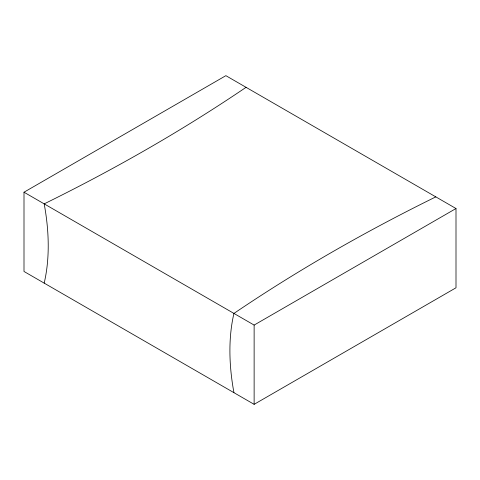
<?xml version="1.0" encoding="UTF-8"?>
<svg xmlns="http://www.w3.org/2000/svg" width="480" height="480" viewBox="0 0 480 480"><rect width="100%" height="100%" fill="white"/><g stroke="black" fill="none" stroke-linecap="round" stroke-linejoin="round"><path stroke-width="0.72" d="M24 192.216L225.87 75.666L456 208.53L456 287.784L254.13 404.334L24 271.47L24 192.216L254.13 325.08L456 208.53M254.13 325.08L254.13 404.334M233.946 392.676A209.118 120.738 60 0 1 233.946 313.422A1787.142 1031.796 0 0 1 435.816 196.878M246.054 87.324A1787.142 1031.796 0 0 1 44.184 203.868A209.118 120.738 60 0 1 44.184 283.122"/></g></svg>
